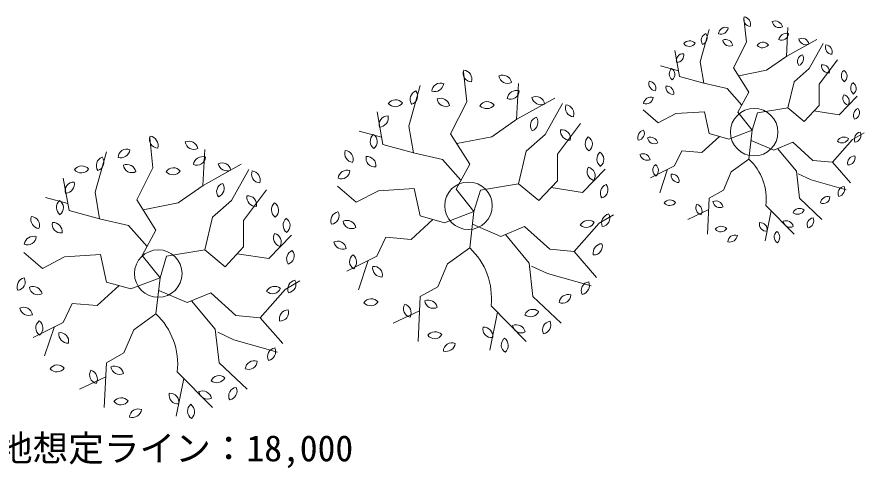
# Model space of a CAD drawing. Units: millimetres at full size, sheet at 1:200; details may follow other scales. Extents: x -49888 to 537025, y -29143 to 236022.
# Drawn here: x 8404 to 22662, y -25 to 7574 of the extents above; entities that cross this region are included whole.
import ezdxf
from ezdxf.enums import TextEntityAlignment as Align

# ---------------------------------------------------------------- set-up
doc = ezdxf.new("R2010")
doc.units = ezdxf.units.MM
doc.header["$LTSCALE"] = 200
doc.linetypes.add('DOUBLE_CHAIN2', pattern=[12.8, 9, -1, 0.6, -0.6, 0.6, -1])
for name, color, linetype, lineweight in [('0-6_0-6', 2, 'Continuous', 18), ('0-9_PEN10', 3, 'Continuous', 13), ('0-F_', 1, 'DOUBLE_CHAIN2', 18)]:
    doc.layers.add(name, color=color, linetype=linetype, lineweight=lineweight)
doc.styles.add('ＭＳ ゴシック', font='')
doc.styles.get('ＭＳ ゴシック').set_extended_font_data('MS Gothic')

msp = doc.modelspace()

# ---------------------------------------------------------------- linework, layer by layer
at = {"layer": '0-6_0-6'}
for centre in [(20811.8, 5632.8), (16003.6, 4393.3), (10783.1, 3251)]:
    msp.add_circle(centre, 400, dxfattribs=at)
at = {"layer": '0-9_PEN10'}
for p, q in [((20683.3, 7147.2), (20640.8, 7550.2)), ((19904.1, 6818.3), (20057.1, 7363.5)), ((21354.9, 6907.2), (21380.6, 7394.1)), ((21359.8, 6911.2), (21869.5, 7195.6)), ((19555.4, 6572.4), (19475.4, 7008.9)), ((21739.1, 6705.7), (21974.2, 7123.5)), ((21904, 6439.1), (22214.2, 6851.9)), ((19537.6, 6667.2), (19235.4, 6748.2)), ((15974.5, 6146.2), (15921.4, 6649.9)), ((15000.4, 5735), (15191.8, 6416.5)), ((16814, 5846.2), (16846.1, 6454.8)), ((16820.2, 5851.1), (17457.2, 6206.6)), ((22241.8, 5925.5), (22547, 6237.6)), ((17294.2, 5594.3), (17588.1, 6116.5)), ((19194.9, 5792.1), (18944.1, 6008.4)), ((14564.6, 5427.6), (14464.6, 5973.3)), ((17500.4, 5261), (17888.1, 5777)), ((14542.4, 5546.2), (14164.6, 5647.4)), ((10693.5, 5032.2), (10640.4, 5535.9)), ((9719.4, 4621.1), (9910.7, 5302.6)), ((11533, 4732.2), (11565.1, 5340.8)), ((11539.1, 4737.1), (12176.2, 5092.7)), ((12013.2, 4480.3), (12307, 5002.6)), ((17922.6, 4619), (18304.1, 5009.1)), ((19472.4, 5064.2), (19068.5, 4862.8)), ((19355.9, 5007), (19224.5, 4612.9)), ((22128.2, 5126.5), (22432.4, 4778.8)), ((9283.6, 4313.7), (9183.6, 4859.4)), ((14114, 4452.3), (13800.4, 4722.7)), ((21770.7, 4830.2), (22359.4, 4664.2)), ((12219.4, 4147), (12607, 4663.1)), ((9261.4, 4432.2), (8883.6, 4533.4)), ((20057.1, 4521), (20027.5, 3915.6)), ((21575.2, 4521), (21953.4, 4164.5)), ((20048.2, 4330.4), (19693.7, 4164.5)), ((21098.1, 4309.7), (20995.4, 3800)), ((21011.2, 4398.6), (21485.3, 3915.6)), ((12641.6, 3505), (13023.1, 3895.1)), ((8833, 3338.4), (8519.4, 3608.7)), ((17780.7, 3620.2), (18160.9, 3185.7)), ((14460.9, 3542.5), (13956, 3290.6)), ((14315.2, 3470.8), (14151, 2978.3)), ((17333.8, 3249.9), (18069.6, 3042.5)), ((15191.8, 2863.4), (15154.7, 2106.6)), ((17089.3, 2863.4), (17562.1, 2417.8)), ((16384.4, 2710.4), (16977, 2106.6)), ((15180.7, 2625.2), (14737.5, 2417.8)), ((16493, 2599.2), (16364.6, 1962.2)), ((9179.9, 2428.5), (8674.9, 2176.6)), ((12499.6, 2506.3), (12879.9, 2071.7)), ((9034.2, 2356.9), (8870, 1864.3)), ((12052.7, 2135.9), (12788.5, 1928.5)), ((9910.7, 1749.5), (9873.7, 992.7)), ((11808.3, 1749.5), (12281.1, 1303.8)), ((11103.3, 1596.4), (11695.9, 992.7)), ((9899.6, 1511.2), (9456.4, 1303.8)), ((11212, 1485.3), (11083.6, 848.2))]:
    msp.add_line(p, q, dxfattribs=at)
at = {"layer": '0-9_PEN10', "color": 4, "lineweight": 9}
for p, q in [((19965.3, 6458.8), (19555.4, 6572.4)), ((21819.1, 5989.7), (22241.8, 5925.5)), ((15077, 5285.7), (14564.6, 5427.6)), ((21555.4, 4930.9), (21770.7, 4830.2)), ((17394.2, 4699.2), (17922.6, 4619)), ((9795.9, 4171.7), (9283.6, 4313.7)), ((12113.2, 3585.3), (12641.6, 3505)), ((17064.6, 3375.8), (17333.8, 3249.9)), ((11783.6, 2261.8), (12052.7, 2135.9))]:
    msp.add_line(p, q, dxfattribs=at)
at = {"layer": '0-9_PEN10', "color": 5, "lineweight": 5}
for p, q in [((20781.1, 5666.7), (20867, 5957.1)), ((20781.1, 5666.7), (20723.8, 5177.8)), ((20760.3, 5494.9), (21144.5, 5330.9)), ((16096.7, 4295.5), (16204.1, 4658.5)), ((16096.7, 4295.5), (16025.1, 3684.4)), ((16070.8, 4080.7), (16551, 3875.8)), ((10815.7, 3181.6), (10923.1, 3544.5)), ((10815.7, 3181.6), (10744.1, 2570.5)), ((10789.8, 2966.8), (11270, 2761.8))]:
    msp.add_line(p, q, dxfattribs=at)
at = {"layer": '0-9_PEN10', "color": 4, "lineweight": 9}
for points in [[(20723.8, 6305.7), (20467, 6715.6), (20683.3, 7147.2)], [(20551.9, 6582.3), (21022.1, 6675.1), (21359.8, 6911.2)], [(20605.3, 6087.4), (20355.4, 6367.9), (19965.3, 6458.8), (19904.1, 6818.3)], [(21380.6, 6040), (21483.3, 6480.5), (21739.1, 6705.7)], [(20867, 5957.1), (21380.6, 6040), (21656.1, 5813.9), (21904, 6080.5), (21904, 6439.1)], [(16025.1, 5094.3), (15704.1, 5606.7), (15974.5, 6146.2)], [(15810.3, 5440), (16397.9, 5556), (16820.2, 5851.1)], [(20057.1, 5608.4), (19976.1, 5977.8), (19494.2, 5947.2), (19194.9, 5792.1)], [(15877, 4821.5), (15564.6, 5172.1), (15077, 5285.7), (15000.4, 5735)], [(16846.1, 4762.2), (16974.5, 5312.8), (17294.2, 5594.3)], [(20228, 5560), (19933.7, 5291.4), (19594.9, 5321), (19472.4, 5064.2)], [(21144.5, 5330.9), (21461.6, 5464.2), (21800.3, 5158.1), (22128.2, 5126.5)], [(21203.8, 5356.6), (21522.8, 4973.4), (21575.2, 4521)], [(16204.1, 4658.5), (16846.1, 4762.2), (17190.5, 4479.5), (17500.4, 4812.8), (17500.4, 5261)], [(20723.8, 5177.8), (20426.5, 4963.5), (20293.2, 4654.4), (20057.1, 4521)], [(10744.1, 3980.3), (10423.1, 4492.7), (10693.5, 5032.2)], [(10529.3, 4326), (11116.9, 4442.1), (11539.1, 4737.1)], [(10595.9, 3707.5), (10283.6, 4058.1), (9795.9, 4171.7), (9719.4, 4621.1)], [(15191.8, 4222.7), (15090.5, 4684.4), (14488.1, 4646.2), (14114, 4452.3)], [(11565.1, 3648.2), (11693.5, 4198.8), (12013.2, 4480.3)], [(10923.1, 3544.5), (11565.1, 3648.2), (11909.5, 3365.5), (12219.4, 3698.8), (12219.4, 4147)], [(15405.4, 4162.2), (15037.5, 3826.4), (14614, 3863.4), (14460.9, 3542.5)], [(16551, 3875.8), (16947.3, 4042.5), (17370.8, 3659.7), (17780.7, 3620.2)], [(16625.1, 3907.9), (17023.9, 3428.9), (17089.3, 2863.4)], [(9910.7, 3108.7), (9809.5, 3570.5), (9207, 3532.2), (8833, 3338.4)], [(16025.1, 3684.4), (15653.5, 3416.5), (15486.8, 3030.1), (15191.8, 2863.4)], [(10124.3, 3048.2), (9756.4, 2712.4), (9333, 2749.5), (9179.9, 2428.5)], [(11270, 2761.8), (11666.3, 2928.5), (12089.8, 2545.8), (12499.6, 2506.3)], [(11344.1, 2793.9), (11742.8, 2314.9), (11808.3, 1749.5)], [(10744.1, 2570.5), (10372.5, 2302.6), (10205.8, 1916.1), (9910.7, 1749.5)]]:
    msp.add_lwpolyline(points, dxfattribs=at)
at = {"layer": '0-9_PEN10', "color": 5, "lineweight": 5}
for points in [[(20781.1, 5666.7), (20539.1, 5967.9), (20723.8, 6305.7)], [(20781.1, 5666.7), (20385, 5515.6), (20057.1, 5608.4)], [(16096.7, 4295.5), (15794.2, 4672.1), (16025.1, 5094.3)], [(16096.7, 4295.5), (15601.6, 4106.6), (15191.8, 4222.7)], [(10815.7, 3181.6), (10513.2, 3558.1), (10744.1, 3980.3)], [(10815.7, 3181.6), (10320.6, 2992.7), (9910.7, 3108.7)]]:
    msp.add_lwpolyline(points, dxfattribs=at)
at = {"layer": '0-9_PEN10'}
for points in [[(22128.2, 5126.5), (22465, 5508.7), (22661.6, 5623.3)], [(17780.7, 3620.2), (18201.7, 4098), (18447.3, 4241.2)], [(12499.6, 2506.3), (12920.6, 2984), (13166.3, 3127.2)]]:
    msp.add_lwpolyline(points, dxfattribs=at)
for centre, radius, start, end in [((20751.5, 7528.4), 115.6, 156.90999, 268.27998), ((20628, 7450.4), 124.4, 342.92998, 82.25998), ((21232.4, 7509.7), 115.6, 186.90997, 298.27998), ((21166.3, 7381.3), 124.4, 12.92999, 112.25998), ((20046.3, 7177.8), 124.4, 112.92999, 212.25998), ((19907, 7222.3), 115.6, 286.90999, 38.27998), ((20328.7, 7283.5), 115.6, 66.90999, 178.27998), ((20249.7, 7407), 124.4, 252.92998, 352.25996), ((21273.9, 7297.3), 115.6, 246.90997, 358.27998), ((21352, 7173.9), 124.4, 72.92999, 172.25998), ((19719.4, 7193.6), 115.6, 216.90997, 328.27998), ((19726.3, 7047.4), 124.4, 42.92999, 142.25998), ((20331.7, 7068.2), 124.4, 12.92999, 112.25998), ((20399.9, 7197.6), 115.6, 186.90997, 298.27998), ((20958.9, 7032.6), 115.6, 36.90999, 148.27998), ((21682.8, 7230.2), 124.4, 192.92998, 292.25996), ((21616.6, 7099.8), 115.6, 6.90999, 118.27998), ((20952.9, 7177.8), 124.4, 222.92998, 322.25996), ((22127.3, 7060.3), 115.6, 156.90999, 268.27998), ((22002.8, 6982.3), 124.4, 342.92998, 82.25998), ((19617.6, 6839.1), 115.6, 86.90999, 198.27998), ((19502.1, 6928.9), 124.4, 272.92998, 12.25999), ((21656.1, 6827.2), 115.6, 106.90999, 218.27998), ((21517.9, 6870.7), 124.4, 292.92998, 32.25999), ((19508, 6613.9), 124.4, 132.92998, 232.25998), ((19362.8, 6608.9), 115.6, 306.90999, 58.27998), ((22071, 6752.1), 124.4, 172.92998, 272.25996), ((21963.3, 6653.4), 115.6, 346.90999, 98.27998), ((16059.7, 6622.7), 144.4, 156.90999, 268.27998), ((15905.4, 6525.2), 155.6, 342.92998, 82.25998), ((16660.9, 6599.2), 144.4, 186.90997, 298.27998), ((16578.2, 6438.7), 155.6, 12.92999, 112.25998), ((22403.8, 6582.3), 124.4, 132.92998, 232.25998), ((22259.6, 6575.4), 115.6, 306.90999, 58.27998), ((15432.5, 6470.8), 155.6, 252.92998, 352.25996), ((15531.3, 6316.5), 144.4, 66.90999, 178.27998), ((19164.3, 6451.9), 124.4, 162.92998, 262.25996), ((19040.8, 6373.9), 115.6, 336.90999, 88.27998), ((22560.8, 6373.9), 124.4, 132.92998, 232.25998), ((22413.7, 6368.9), 115.6, 306.90999, 58.27998), ((15178.2, 6184.4), 155.6, 112.92999, 212.25998), ((15004.1, 6240), 144.4, 286.90999, 38.27998), ((16810.3, 6179.5), 155.6, 72.92999, 172.25998), ((16712.8, 6333.8), 144.4, 246.90997, 358.27998), ((19442.8, 6384.7), 115.6, 166.90999, 278.27998), ((19336.1, 6286), 124.4, 352.92998, 92.25998), ((14778.2, 6021.5), 155.6, 42.92999, 142.25998), ((15535, 6047.4), 155.6, 12.92999, 112.25998), ((15620.2, 6209.1), 144.4, 186.90997, 298.27998), ((16318.9, 6003), 144.4, 36.90999, 148.27998), ((17223.9, 6249.9), 155.6, 192.92998, 292.25996), ((17141.2, 6086.9), 144.4, 6.90999, 118.27998), ((18995.4, 6223.8), 115.6, 246.90997, 358.27998), ((19074.4, 6100.3), 124.4, 72.92999, 172.25998), ((22429.5, 6206), 124.4, 152.92998, 252.25998), ((22296.1, 6149.7), 115.6, 326.90999, 78.27998), ((14769.6, 6204.2), 144.4, 216.90997, 328.27998), ((16311.5, 6184.4), 155.6, 222.92998, 322.25996), ((17779.4, 6037.5), 144.4, 156.90999, 268.27998), ((17623.9, 5940), 155.6, 342.92998, 82.25998), ((22607.3, 5917.6), 124.4, 112.92999, 212.25998), ((22469, 5960), 115.6, 286.90999, 38.27998), ((14642.4, 5761), 144.4, 86.90999, 198.27998), ((14497.9, 5873.3), 155.6, 272.92998, 12.25999), ((17190.5, 5746.1), 144.4, 106.90999, 218.27998), ((17017.7, 5800.5), 155.6, 292.92998, 32.25999), ((10778.6, 5508.7), 144.4, 156.90999, 268.27998), ((10624.3, 5411.2), 155.6, 342.92998, 82.25998), ((14505.4, 5479.5), 155.6, 132.92998, 232.25998), ((14323.9, 5473.3), 144.4, 306.90999, 58.27998), ((17709.1, 5652.3), 155.6, 172.92998, 272.25996), ((17574.5, 5528.9), 144.4, 346.90999, 98.27998), ((18977.6, 5543.3), 124.4, 102.92999, 202.25998), ((18848.2, 5611.4), 115.6, 276.90999, 28.27998), ((22624, 5512.6), 124.4, 102.92999, 202.25998), ((22493.7, 5578.8), 115.6, 276.90999, 28.27998), ((11379.9, 5485.3), 144.4, 186.90997, 298.27998), ((11297.2, 5324.8), 155.6, 12.92999, 112.25998), ((18125.1, 5440), 155.6, 132.92998, 232.25998), ((17944.9, 5431.3), 144.4, 306.90999, 58.27998), ((19133.7, 5552.1), 115.6, 186.90997, 298.27998), ((19068.5, 5423.7), 124.4, 12.92999, 112.25998), ((22322.8, 5424.7), 124.4, 52.92999, 152.25998), ((22293.2, 5567), 115.6, 226.90997, 338.27998), ((10151.5, 5356.9), 155.6, 252.92998, 352.25996), ((10250.3, 5202.6), 144.4, 66.90999, 178.27998), ((14075.7, 5277), 155.6, 162.92998, 262.25996), ((13921.4, 5179.5), 144.4, 336.90999, 88.27998), ((18321.4, 5179.5), 155.6, 132.92998, 232.25998), ((18137.5, 5173.3), 144.4, 306.90999, 58.27998), ((9897.2, 5070.4), 155.6, 112.92999, 212.25998), ((9723.1, 5126), 144.4, 286.90999, 38.27998), ((11431.7, 5219.8), 144.4, 246.90997, 358.27998), ((11529.3, 5065.5), 155.6, 72.92999, 172.25998), ((14423.9, 5193.1), 144.4, 166.90999, 278.27998), ((14290.5, 5069.6), 155.6, 352.92998, 92.25998), ((18945, 5153.1), 115.6, 6.90999, 118.27998), ((19013.2, 5283.5), 124.4, 192.92998, 292.25996), ((22509.5, 5109.7), 124.4, 92.92999, 192.25998), ((22393.9, 5197.6), 115.6, 266.90999, 18.27998), ((9488.5, 5090.2), 144.4, 216.90997, 328.27998), ((9497.2, 4907.5), 155.6, 42.92999, 142.25998), ((10254, 4933.4), 155.6, 12.92999, 112.25998), ((10339.1, 5095.1), 144.4, 186.90997, 298.27998), ((11037.9, 4889), 144.4, 36.90999, 148.27998), ((11942.8, 5135.9), 155.6, 192.92998, 292.25996), ((11860.1, 4972.9), 144.4, 6.90999, 118.27998), ((13963.4, 4837.5), 155.6, 72.92999, 172.25998), ((18157.2, 4969.6), 155.6, 152.92998, 252.25998), ((17990.5, 4899.2), 144.4, 326.90999, 78.27998), ((19221.6, 4992.1), 115.6, 126.90999, 238.27998), ((19076.4, 4987.2), 124.4, 312.92998, 52.25999), ((11030.5, 5070.4), 155.6, 222.92998, 322.25996), ((12498.4, 4923.5), 144.4, 156.90999, 268.27998), ((12342.8, 4826), 155.6, 342.92998, 82.25998), ((13864.6, 4991.8), 144.4, 246.90997, 358.27998), ((19540.6, 4909.2), 124.4, 172.92998, 272.25996), ((19432.9, 4811.4), 115.6, 346.90999, 98.27998), ((9361.4, 4647), 144.4, 86.90999, 198.27998), ((9216.9, 4759.3), 155.6, 272.92998, 12.25999), ((11909.5, 4632.2), 144.4, 106.90999, 218.27998), ((11736.7, 4686.5), 155.6, 292.92998, 32.25999), ((18379.4, 4609.1), 155.6, 112.92999, 212.25998), ((18206.6, 4662.2), 144.4, 286.90999, 38.27998), ((22340.6, 4605), 115.6, 96.90999, 208.27998), ((22211.2, 4672.1), 124.4, 282.92998, 22.25999), ((9224.3, 4365.5), 155.6, 132.92998, 232.25998), ((9042.8, 4359.4), 144.4, 306.90999, 58.27998), ((12428, 4538.4), 155.6, 172.92998, 272.25996), ((12293.5, 4414.9), 144.4, 346.90999, 98.27998), ((12844.1, 4326), 155.6, 132.92998, 232.25998), ((12663.8, 4317.4), 144.4, 306.90999, 58.27998), ((19396.4, 4376.8), 115.6, 36.90999, 148.27998), ((19389.5, 4522), 124.4, 222.92998, 322.25996), ((19810.2, 4301.8), 124.4, 332.92998, 72.25999), ((20232.9, 4478.6), 115.6, 186.90997, 298.27998), ((20165.8, 4350.2), 124.4, 12.92999, 112.25998), ((22049.2, 4424.2), 124.4, 72.92999, 172.25998), ((21971.2, 4546.7), 115.6, 246.90997, 358.27998), ((13842.4, 4141.2), 155.6, 102.92999, 202.25998), ((13680.7, 4226.4), 144.4, 276.90999, 28.27998), ((19945.5, 4356.1), 115.6, 146.90999, 258.27998), ((21573.2, 4233.6), 115.6, 46.90999, 158.27998), ((21541.6, 4374.9), 124.4, 232.92998, 332.25996), ((8794.7, 4163), 155.6, 162.92998, 262.25996), ((8640.4, 4065.5), 144.4, 336.90999, 88.27998), ((13040.4, 4065.5), 155.6, 132.92998, 232.25998), ((12856.4, 4059.3), 144.4, 306.90999, 58.27998), ((14037.5, 4152.3), 144.4, 186.90997, 298.27998), ((13956, 3991.8), 155.6, 12.92999, 112.25998), ((18023.9, 3993.1), 155.6, 52.92999, 152.25998), ((18400.4, 4102.9), 155.6, 102.92999, 202.25998), ((18237.5, 4185.7), 144.4, 276.90999, 28.27998), ((21349, 4017.3), 124.4, 12.92999, 112.25998), ((21819.1, 4073.6), 115.6, 96.90999, 208.27998), ((21690.7, 4140.8), 124.4, 282.92998, 22.25999), ((9142.8, 4079.1), 144.4, 166.90999, 278.27998), ((9009.5, 3955.6), 155.6, 352.92998, 92.25998), ((17986.8, 4170.8), 144.4, 226.90997, 338.27998), ((20256.6, 3923.5), 124.4, 42.92999, 142.25998), ((20251.7, 4068.7), 115.6, 216.90997, 328.27998), ((21016.1, 4082.5), 115.6, 166.90999, 278.27998), ((20909.5, 3984.7), 124.4, 352.92998, 92.25998), ((21416.1, 4146.7), 115.6, 186.90997, 298.27998), ((8583.6, 3877.9), 144.4, 246.90997, 358.27998), ((8682.4, 3723.5), 155.6, 72.92999, 172.25998), ((12876.2, 3855.6), 155.6, 152.92998, 252.25998), ((12709.5, 3785.3), 144.4, 326.90999, 78.27998), ((20483.8, 3783.3), 115.6, 66.90999, 178.27998), ((20405.8, 3906.7), 124.4, 252.92998, 352.25996), ((21264.1, 3868.2), 115.6, 126.90999, 238.27998), ((21117.9, 3862.3), 124.4, 312.92998, 52.25999), ((13801.6, 3653.6), 144.4, 6.90999, 118.27998), ((13886.8, 3816.5), 155.6, 192.92998, 292.25996), ((18257.2, 3599.2), 155.6, 92.92999, 192.25998), ((18112.8, 3709.1), 144.4, 266.90999, 18.27998), ((13098.4, 3495.2), 155.6, 112.92999, 212.25998), ((12925.6, 3548.2), 144.4, 286.90999, 38.27998), ((14147.3, 3452.3), 144.4, 126.90999, 238.27998), ((13965.8, 3446.1), 155.6, 312.92998, 52.25999), ((14546.1, 3348.6), 155.6, 172.92998, 272.25996), ((14411.5, 3226.4), 144.4, 346.90999, 98.27998), ((8561.4, 3027.2), 155.6, 102.92999, 202.25998), ((8399.6, 3112.4), 144.4, 276.90999, 28.27998), ((13119.4, 2989), 155.6, 102.92999, 202.25998), ((12956.4, 3071.7), 144.4, 276.90999, 28.27998), ((8756.4, 3038.4), 144.4, 186.90997, 298.27998), ((8674.9, 2877.9), 155.6, 12.92999, 112.25998), ((12742.8, 2879.1), 155.6, 52.92999, 152.25998), ((12705.8, 3056.9), 144.4, 226.90997, 338.27998), ((18046.1, 2968.4), 144.4, 96.90999, 208.27998), ((17884.4, 3052.3), 155.6, 282.92998, 22.25999), ((17681.9, 2742.5), 155.6, 72.92999, 172.25998), ((17584.4, 2895.5), 144.4, 246.90997, 358.27998), ((14365.9, 2683.2), 144.4, 36.90999, 148.27998), ((14357.2, 2864.7), 155.6, 222.92998, 322.25996), ((15052.3, 2657.3), 144.4, 146.90999, 258.27998), ((14883.1, 2589.4), 155.6, 332.92998, 72.25999), ((15411.5, 2810.3), 144.4, 186.90997, 298.27998), ((15327.6, 2649.9), 155.6, 12.92999, 112.25998), ((8520.6, 2539.6), 144.4, 6.90999, 118.27998), ((8605.8, 2702.6), 155.6, 192.92998, 292.25996), ((12976.2, 2485.3), 155.6, 92.92999, 192.25998), ((12831.7, 2595.1), 144.4, 266.90999, 18.27998), ((17086.8, 2504.2), 144.4, 46.90999, 158.27998), ((17047.3, 2680.7), 155.6, 232.92998, 332.25996), ((8866.3, 2338.4), 144.4, 126.90999, 238.27998), ((8684.8, 2332.2), 155.6, 312.92998, 52.25999), ((17394.2, 2304.2), 144.4, 96.90999, 208.27998), ((17233.7, 2388.1), 155.6, 282.92998, 22.25999), ((16390.5, 2315.3), 144.4, 166.90999, 278.27998), ((16257.2, 2193.1), 155.6, 352.92998, 92.25998), ((16890.5, 2395.5), 144.4, 186.90997, 298.27998), ((16806.6, 2233.8), 155.6, 12.92999, 112.25998), ((9265.1, 2234.7), 155.6, 172.92998, 272.25996), ((9130.5, 2112.4), 144.4, 346.90999, 98.27998), ((15441.2, 2116.5), 155.6, 42.92999, 142.25998), ((15435, 2298), 144.4, 216.90997, 328.27998), ((16700.4, 2047.4), 144.4, 126.90999, 238.27998), ((16517.7, 2040), 155.6, 312.92998, 52.25999), ((12765.1, 1854.4), 144.4, 96.90999, 208.27998), ((12603.3, 1938.4), 155.6, 282.92998, 22.25999), ((15725.1, 1941.2), 144.4, 66.90999, 178.27998), ((15627.6, 2095.5), 155.6, 252.92998, 352.25996), ((9084.8, 1569.2), 144.4, 36.90999, 148.27998), ((12303.3, 1781.6), 144.4, 246.90997, 358.27998), ((12400.9, 1628.5), 155.6, 72.92999, 172.25998), ((9076.2, 1750.7), 155.6, 222.92998, 322.25996), ((9771.2, 1543.3), 144.4, 146.90999, 258.27998), ((9602.1, 1475.4), 155.6, 332.92998, 72.25999), ((10130.5, 1696.4), 144.4, 186.90997, 298.27998), ((10046.6, 1535.9), 155.6, 12.92999, 112.25998), ((11805.8, 1390.2), 144.4, 46.90999, 158.27998), ((11766.3, 1566.8), 155.6, 232.92998, 332.25996), ((12113.2, 1190.2), 144.4, 96.90999, 208.27998), ((11952.7, 1274.2), 155.6, 282.92998, 22.25999), ((10160.1, 1002.6), 155.6, 42.92999, 142.25998), ((11109.5, 1201.3), 144.4, 166.90999, 278.27998), ((10976.2, 1079.1), 155.6, 352.92998, 92.25998), ((11609.5, 1281.6), 144.4, 186.90997, 298.27998), ((11525.6, 1119.8), 155.6, 12.92999, 112.25998), ((10154, 1184), 144.4, 216.90997, 328.27998), ((11419.4, 933.4), 144.4, 126.90999, 238.27998), ((11236.7, 926), 155.6, 312.92998, 52.25999), ((10444.1, 827.2), 144.4, 66.90999, 178.27998), ((10346.6, 981.6), 155.6, 252.92998, 352.25996)]:
    msp.add_arc(centre, radius, start, end, dxfattribs=at)
at = {"layer": '0-9_PEN10', "color": 4, "lineweight": 9}
for centre, radius in [((20091.7, 4503.3), 924.4), ((15235, 2841.2), 1155.6), ((9954, 1727.2), 1155.6)]:
    msp.add_arc(centre, radius, 353.50996, 46.87999, dxfattribs=at)

# ---------------------------------------------------------------- texts
at = {"layer": '0-F_', "color": 7, "style": 'ＭＳ ゴシック'}
msp.add_text('敷地想定ライン：18,000', height=439.9, dxfattribs=at).set_placement((7467.4, -43.2), align=Align.BOTTOM_LEFT)

doc.saveas('drawing.dxf')
